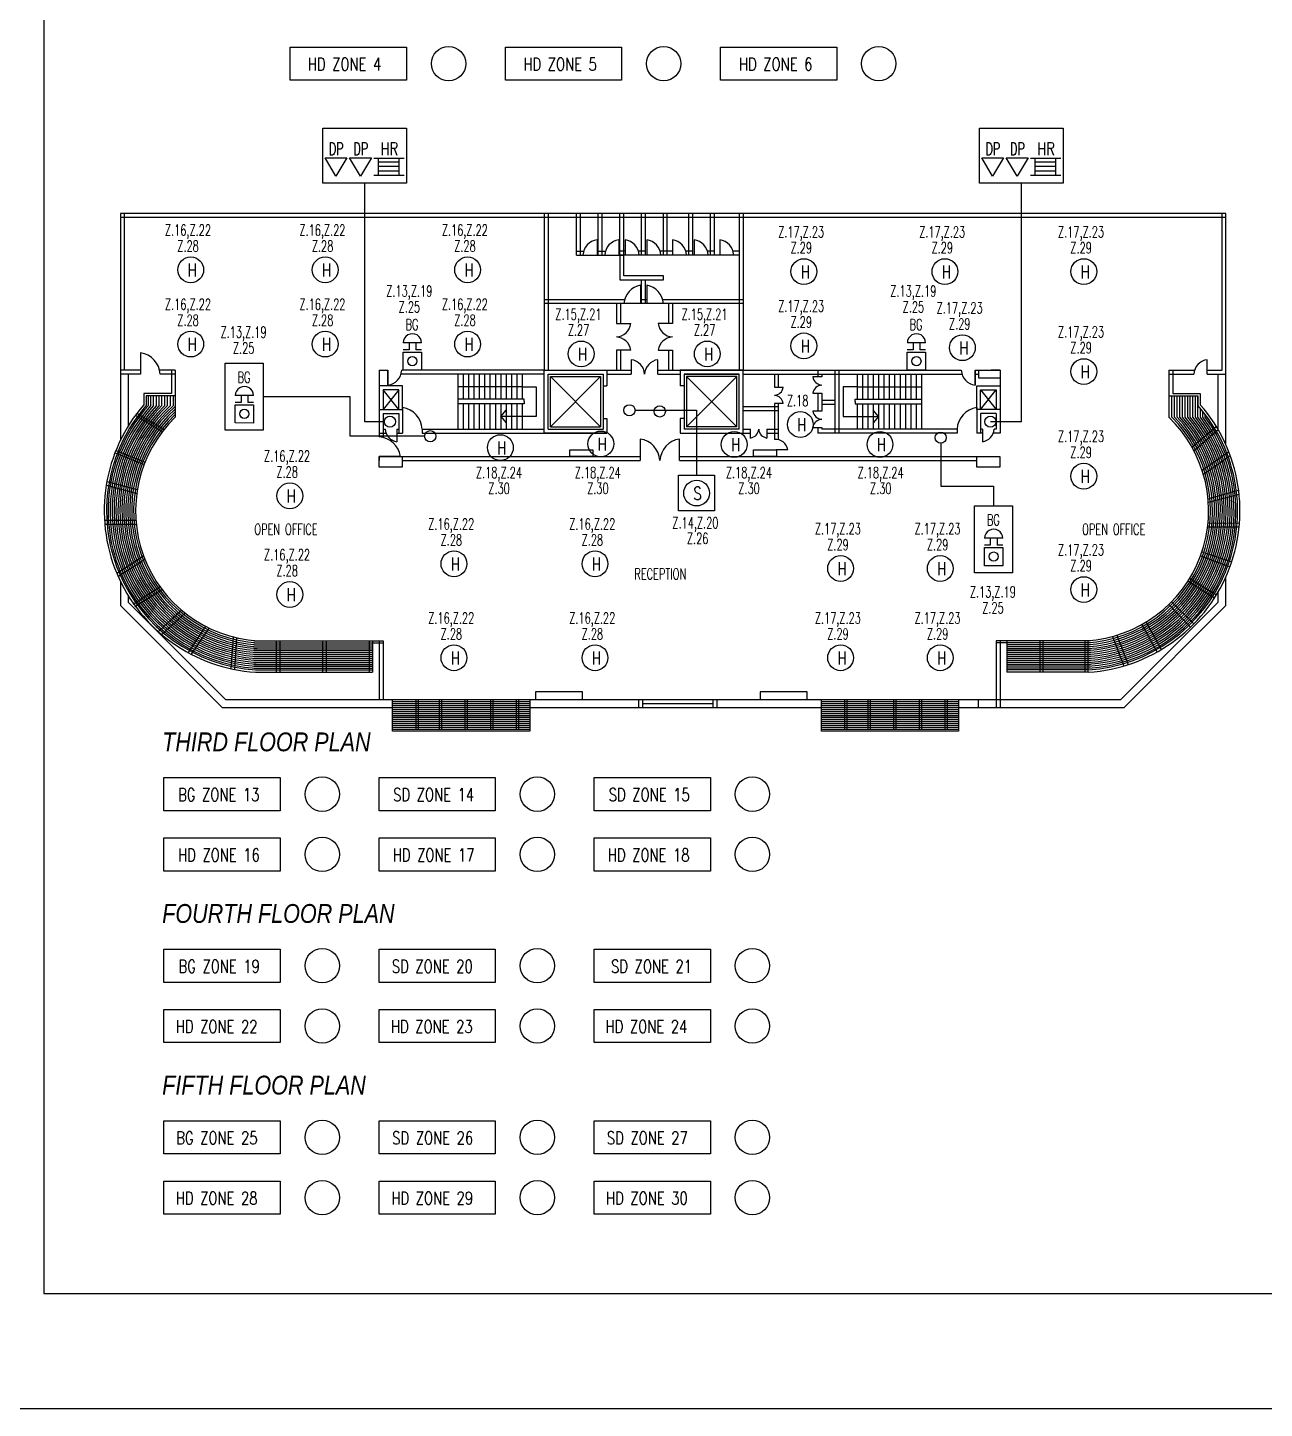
# Model space of a CAD drawing. Extents: x -212 to 1123, y -167 to 326.
# Drawn here: x 275.3 to 490.9, y -166.7 to 74 of the extents above; entities that cross this region are included whole.
import ezdxf

# ---------------------------------------------------------------- set-up
doc = ezdxf.new("R2010")
doc.units = 0
doc.layers.get('0').update_dxf_attribs({"linetype": 'CONTINUOUS'})
for name, color, linetype in [('BUILD', 8, 'CONTINUOUS'), ('FAPOINT', 1, 'CONTINUOUS'), ('FF_GRID_LINE', 8, 'CONTINUOUS'), ('MIMIC_SIZE', 7, 'CONTINUOUS'), ('TEXT', 8, 'CONTINUOUS')]:
    doc.layers.add(name, color=color, linetype=linetype)
doc.styles.add('ARIAL_NARROW_ITALIC', font='ARIALNI.TTF')
doc.styles.add('BADAI', font='romans.shx', dxfattribs={"width": 0.65})
doc.styles.add('PLOT02__REVB$0$NARROW', font='SIMPLEX', dxfattribs={"width": 0.75})

# ---------------------------------------------------------------- blocks, each defined once
blk = doc.blocks.new('D-433-1_MIMIC_SIZE_900_X_1')
at = {"layer": 'MIMIC_SIZE'}
for points in [[(3.62, 53.07), (868.62, 53.07), (868.62, 478.07), (3.62, 478.07)], [(23.62, 73.07), (848.62, 73.07), (848.62, 458.07), (23.62, 458.07)]]:
    blk.add_lwpolyline(points, close=True, dxfattribs=at)

msp = doc.modelspace()

# ---------------------------------------------------------------- linework, layer by layer
at = {"color": 1}
for p, q in [((327.168, 51.268, 16734.629), (330.986, 51.278, 16734.629)), ((329.074, 48.092, 16734.629), (327.168, 51.268, 16734.629)), ((330.986, 51.278, 16734.629), (329.074, 48.092, 16734.629)), ((331.462, 51.268, 16734.629), (335.279, 51.278, 16734.629)), ((333.367, 48.092, 16734.629), (331.462, 51.268, 16734.629)), ((335.279, 51.278, 16734.629), (333.367, 48.092, 16734.629)), ((441.635, 51.268, 16734.629), (445.453, 51.278, 16734.629)), ((443.541, 48.092, 16734.629), (441.635, 51.268, 16734.629)), ((445.453, 51.278, 16734.629), (443.541, 48.092, 16734.629)), ((445.928, 51.268, 16734.629), (449.746, 51.278, 16734.629)), ((447.834, 48.092, 16734.629), (445.928, 51.268, 16734.629)), ((449.746, 51.278, 16734.629), (447.834, 48.092, 16734.629)), ((340.811, 14.254), (340.814, 17.435)), ((341.809, 17.832), (340.814, 17.833)), ((340.814, 17.435), (343.996, 17.432)), ((343.997, 19.022), (340.816, 19.026)), ((341.81, 19.025), (341.809, 17.832)), ((343.003, 19.023), (343.002, 17.83)), ((343.996, 17.829), (343.002, 17.83)), ((343.996, 17.432), (343.992, 14.25)), ((428.668, 14.254), (428.672, 17.435)), ((429.666, 17.832), (428.672, 17.833)), ((428.672, 17.435), (431.853, 17.432)), ((431.855, 19.022), (428.673, 19.026)), ((429.667, 19.025), (429.666, 17.832)), ((430.86, 19.023), (430.859, 17.83)), ((431.853, 17.829), (430.859, 17.83)), ((431.853, 17.432), (431.85, 14.25)), ((314.713, 9.834, 16734.629), (311.531, 9.837, 16734.629)), ((312.526, 9.836, 16734.629), (312.524, 8.643, 16734.629)), ((313.719, 9.835, 16734.629), (313.717, 8.642, 16734.629)), ((311.526, 5.065, 16734.629), (311.53, 8.246, 16734.629)), ((312.524, 8.643, 16734.629), (311.53, 8.644, 16734.629)), ((311.53, 8.246, 16734.629), (314.711, 8.243, 16734.629)), ((314.712, 8.64, 16734.629), (313.717, 8.642, 16734.629)), ((314.711, 8.243, 16734.629), (314.708, 5.061, 16734.629)), ((442.139, -19.803, 16734.629), (442.143, -16.621, 16734.629)), ((443.137, -16.224, 16734.629), (442.143, -16.223, 16734.629)), ((442.143, -16.621, 16734.629), (445.324, -16.624, 16734.629)), ((445.326, -15.034, 16734.629), (442.144, -15.03, 16734.629)), ((443.138, -15.031, 16734.629), (443.137, -16.224, 16734.629)), ((444.332, -15.033, 16734.629), (444.33, -16.226, 16734.629)), ((445.324, -16.227, 16734.629), (444.33, -16.226, 16734.629)), ((445.324, -16.624, 16734.629), (445.321, -19.806, 16734.629))]:
    msp.add_line(p, q, dxfattribs=at)
at = {"color": 7, "linetype": 'BYBLOCK'}
for points in [[(321.12, 70.587), (341.37, 70.587), (341.37, 64.8), (321.12, 64.8)], [(358.614, 70.587), (378.864, 70.587), (378.864, 64.8), (358.614, 64.8)], [(396.109, 70.587), (416.358, 70.587), (416.358, 64.8), (396.109, 64.8)], [(299.099, -56.729), (319.348, -56.729), (319.348, -62.515), (299.099, -62.515)], [(336.593, -56.729), (356.842, -56.729), (356.842, -62.515), (336.593, -62.515)], [(374.087, -56.729), (394.337, -56.729), (394.337, -62.515), (374.087, -62.515)], [(299.099, -67.239), (319.348, -67.239), (319.348, -73.025), (299.099, -73.025)], [(336.593, -67.239), (356.842, -67.239), (356.842, -73.025), (336.593, -73.025)], [(374.087, -67.239), (394.337, -67.239), (394.337, -73.025), (374.087, -73.025)], [(299.099, -86.638), (319.348, -86.638), (319.348, -92.424), (299.099, -92.424)], [(336.593, -86.638), (356.842, -86.638), (356.842, -92.424), (336.593, -92.424)], [(374.087, -86.638), (394.337, -86.638), (394.337, -92.424), (374.087, -92.424)], [(299.099, -97.148), (319.348, -97.148), (319.348, -102.934), (299.099, -102.934)], [(336.593, -97.148), (356.842, -97.148), (356.842, -102.934), (336.593, -102.934)], [(374.087, -97.148), (394.337, -97.148), (394.337, -102.934), (374.087, -102.934)], [(299.099, -116.547), (319.348, -116.547), (319.348, -122.333), (299.099, -122.333)], [(336.593, -116.547), (356.842, -116.547), (356.842, -122.333), (336.593, -122.333)], [(374.087, -116.547), (394.337, -116.547), (394.337, -122.333), (374.087, -122.333)], [(299.099, -127.057), (319.348, -127.057), (319.348, -132.843), (299.099, -132.843)], [(336.593, -127.057), (356.842, -127.057), (356.842, -132.843), (336.593, -132.843)], [(374.087, -127.057), (394.337, -127.057), (394.337, -132.843), (374.087, -132.843)]]:
    msp.add_lwpolyline(points, close=True, dxfattribs=at)
at = {"color": 1}
for points in [[(326.802, 56.453), (341.363, 56.453), (341.363, 46.852), (326.802, 46.852)], [(441.269, 56.453), (455.83, 56.453), (455.83, 46.852), (441.269, 46.852)], [(309.772, 15.466), (316.363, 15.466), (316.363, 3.825), (309.772, 3.825)], [(388.796, -4.05), (395.06, -4.05), (395.06, -10.252), (388.796, -10.252)], [(440.384, -9.402), (446.975, -9.402), (446.975, -21.042), (440.384, -21.042)]]:
    msp.add_lwpolyline(points, close=True, dxfattribs=at)
at = {"color": 1, "linetype": 'BYBLOCK'}
for centre, radius in [((348.706, 67.693), 3), ((386.2, 67.693), 3), ((423.695, 67.693), 3), ((303.762, 31.751), 2.25), ((327.199, 31.751), 2.25), ((352.02, 31.751), 2.25), ((410.64, 31.443, 2486.804), 2.25), ((435.222, 31.443, 2486.804), 2.25), ((459.429, 31.443, 2486.804), 2.25), ((303.762, 18.82), 2.25), ((327.199, 18.82), 2.25), ((352.02, 18.82), 2.25), ((371.818, 17.099, 2486.804), 2.25), ((393.794, 17.099, 2486.804), 2.25), ((410.64, 18.499, 2486.804), 2.25), ((438.274, 18.188), 2.25), ((459.429, 14.023, 2486.804), 2.25), ((380.225, 7.274), 0.982), ((385.512, 7.075), 0.982), ((338.484, 5.294), 0.982), ((410.018, 4.806, 2486.804), 2.25), ((443.159, 5.294), 0.982), ((345.518, 2.749), 0.982), ((357.731, 0.769), 2.25), ((375.252, 1.414), 2.25), ((398.497, 1.338), 2.25), ((423.911, 1.338), 2.25), ((434.486, 2.508), 0.982), ((459.429, -4.212, 2486.804), 2.25), ((321.031, -7.635, -7592.521), 2.25), ((391.94, -7.15, 2486.804), 2.25), ((349.645, -19.472, 2486.804), 2.25), ((374.23, -19.472, 2486.804), 2.25), ((417.044, -20.298, 2486.804), 2.25), ((434.411, -20.298, 2486.804), 2.25), ((321.031, -24.825, -7592.521), 2.25), ((459.429, -23.978, 2486.804), 2.25), ((349.645, -35.852, 2486.804), 2.25), ((374.23, -35.852, 2486.804), 2.25), ((417.044, -35.852, 2486.804), 2.25), ((434.411, -35.852, 2486.804), 2.25), ((326.685, -59.622), 3), ((364.179, -59.622), 3), ((401.673, -59.622), 3), ((326.685, -70.132), 3), ((364.179, -70.132), 3), ((401.673, -70.132), 3), ((326.685, -89.531), 3), ((364.179, -89.531), 3), ((401.673, -89.531), 3), ((326.685, -100.041), 3), ((364.179, -100.041), 3), ((401.673, -100.041), 3), ((326.685, -119.44), 3), ((364.179, -119.44), 3), ((401.673, -119.44), 3), ((326.685, -129.95), 3), ((364.179, -129.95), 3), ((401.673, -129.95), 3)]:
    msp.add_circle(centre, radius, dxfattribs=at)
at = {"color": 1}
for centre in [(342.403, 15.843), (430.261, 15.843), (313.119, 6.654, 16734.629), (443.732, -18.214, 16734.629)]:
    msp.add_circle(centre, 0.795, dxfattribs=at)
for centre in [(342.406, 19.024), (430.264, 19.024), (313.122, 9.835, 16734.629), (443.735, -15.032, 16734.629)]:
    msp.add_arc(centre, 1.591, 359.93967, 179.93967, dxfattribs=at)
at = {"layer": 'FAPOINT', "color": 1, "linetype": 'BYBLOCK'}
for p, q in [((335.68, 51.208, 16734.629), (340.938, 51.208, 16734.629)), ((336.463, 48.238, 16734.629), (336.463, 51.208, 16734.629)), ((336.463, 50.599, 16734.629), (340.088, 50.599, 16734.629)), ((340.088, 48.238, 16734.629), (340.088, 51.208, 16734.629)), ((450.147, 51.208, 16734.629), (455.405, 51.208, 16734.629)), ((450.93, 48.238, 16734.629), (450.93, 51.208, 16734.629)), ((450.93, 50.599, 16734.629), (454.555, 50.599, 16734.629)), ((454.555, 48.238, 16734.629), (454.555, 51.208, 16734.629)), ((335.68, 48.238, 16734.629), (340.938, 48.238, 16734.629)), ((336.463, 49.832, 16734.629), (340.088, 49.832, 16734.629)), ((336.463, 49.004, 16734.629), (340.088, 49.004, 16734.629)), ((450.147, 48.238, 16734.629), (455.405, 48.238, 16734.629)), ((450.93, 49.832, 16734.629), (454.555, 49.832, 16734.629)), ((450.93, 49.004, 16734.629), (454.555, 49.004, 16734.629))]:
    msp.add_line(p, q, dxfattribs=at)
at = {"layer": 'FF_GRID_LINE', "color": 1}
for p, q in [((343.992, 14.25), (340.811, 14.254)), ((431.85, 14.25), (428.668, 14.254)), ((314.708, 5.061, 16734.629), (311.526, 5.065, 16734.629)), ((445.321, -19.806, 16734.629), (442.139, -19.803, 16734.629))]:
    msp.add_line(p, q, dxfattribs=at)
at = {"layer": 'MIMIC_SIZE', "color": 1}
for p, q in [((334.082, 5.294), (334.082, 46.852)), ((448.549, 5.294), (448.549, 46.852)), ((331.525, 9.645), (316.363, 9.645)), ((331.525, 2.749), (331.525, 9.645)), ((381.207, 7.274), (391.928, 7.274)), ((391.928, 7.274), (391.928, -4.05)), ((337.502, 5.294), (334.082, 5.294)), ((448.549, 5.294), (443.159, 5.294)), ((344.536, 2.749), (331.525, 2.749)), ((434.486, 1.526), (434.486, -5.959)), ((434.486, -5.959), (443.68, -5.959)), ((443.68, -5.959), (443.68, -9.402))]:
    msp.add_line(p, q, dxfattribs=at)
at = {"layer": 'MIMIC_SIZE'}
for p, q in [((484.212, 41.588), (291.494, 41.588)), ((291.494, 41.588), (291.494, 2.038)), ((292.178, 41.588), (292.178, 14.252)), ((365.374, 41.588), (365.374, 14.252)), ((366.057, 41.588), (366.057, 14.252)), ((371.017, 34.321), (371.017, 41.588)), ((371.701, 34.321), (371.701, 41.588)), ((374.798, 34.321), (374.798, 41.588)), ((374.798, 34.321), (374.798, 41.588)), ((375.481, 34.321), (375.481, 41.588)), ((378.579, 34.321), (378.579, 41.588)), ((379.262, 34.321), (379.262, 41.588)), ((382.36, 34.321), (382.36, 41.588)), ((382.36, 34.321), (382.36, 41.588)), ((383.043, 34.321), (383.043, 41.588)), ((383.043, 34.321), (383.043, 41.588)), ((386.14, 34.321), (386.14, 41.588)), ((386.824, 34.321), (386.824, 41.588)), ((390.604, 34.321), (390.604, 41.588)), ((391.288, 34.321), (391.288, 41.588)), ((394.385, 34.321), (394.385, 41.588)), ((395.069, 34.321), (395.069, 41.588)), ((399.346, 41.588), (399.346, 14.252)), ((400.029, 41.588), (400.029, 14.252)), ((483.529, 14.252), (483.529, 41.588)), ((484.212, 13.569), (484.212, 41.588)), ((484.212, 40.904), (291.494, 40.904)), ((365.374, 40.904), (365.374, 14.252)), ((378.579, 34.321), (378.579, 40.904)), ((399.346, 40.904), (399.346, 14.252)), ((374.579, 36.99), (374.579, 34.321)), ((378.36, 36.99), (378.36, 34.321)), ((379.481, 36.99), (379.481, 34.321)), ((383.262, 36.99), (383.262, 34.321)), ((387.726, 36.99), (387.726, 34.321)), ((391.507, 36.99), (391.507, 34.321)), ((395.971, 36.99), (395.971, 34.321)), ((371.017, 35.005), (372.263, 35.005)), ((371.017, 34.321), (375.481, 34.321)), ((374.798, 35.005), (376.044, 35.005)), ((374.798, 34.321), (379.262, 34.321)), ((379.481, 35.005), (378.579, 35.005)), ((383.043, 34.321), (378.579, 34.321)), ((378.579, 34.321), (378.579, 30.02)), ((379.262, 30.704), (379.262, 34.321)), ((383.043, 35.005), (381.797, 35.005)), ((386.824, 34.321), (382.36, 34.321)), ((387.726, 35.005), (385.578, 35.005)), ((391.288, 34.321), (386.824, 34.321)), ((391.288, 35.005), (390.042, 35.005)), ((395.069, 34.321), (390.604, 34.321)), ((395.069, 35.005), (393.823, 35.005)), ((399.346, 34.321), (395.069, 34.321)), ((399.346, 35.005), (398.287, 35.005)), ((378.579, 30.02), (386.179, 30.02)), ((386.179, 30.704), (379.262, 30.704)), ((382.187, 29.057), (382.187, 25.87)), ((382.36, 25.87), (382.36, 30.02)), ((383.043, 25.87), (383.043, 30.02)), ((383.24, 29.057), (383.24, 25.87)), ((386.179, 30.02), (386.179, 30.704)), ((379.382, 26.553), (365.374, 26.553)), ((383.24, 26.553), (382.187, 26.553)), ((400.029, 26.553), (386.044, 26.553)), ((400.029, 25.87), (365.374, 25.87)), ((377.961, 25.87), (377.961, 22.377)), ((378.645, 25.87), (378.645, 22.377)), ((387.062, 25.87), (387.062, 22.377)), ((387.746, 25.87), (387.746, 22.377)), ((377.961, 22.377), (380.492, 22.377)), ((387.746, 22.377), (385.215, 22.377)), ((295.023, 17.302), (295.023, 13.569)), ((377.961, 17.745), (377.961, 14.252)), ((380.492, 17.745), (377.961, 17.745)), ((378.645, 17.745), (378.645, 14.252)), ((385.215, 17.745), (387.746, 17.745)), ((387.062, 17.745), (387.062, 14.252)), ((387.746, 17.745), (387.746, 14.252)), ((380.557, 16.099), (380.557, 13.569)), ((385.189, 13.569), (385.189, 16.099)), ((480.921, 13.569), (480.921, 16.099)), ((295.023, 14.252), (291.494, 14.252)), ((295.023, 13.569), (291.494, 13.569)), ((292.861, 13.569), (292.861, 4.53)), ((301.062, 14.252), (298.338, 14.252)), ((301.062, 13.569), (298.44, 13.569)), ((300.379, 14.252), (300.379, 10.217)), ((301.062, 14.252), (301.062, 6.074)), ((336.599, 14.252), (336.599, 2.634)), ((336.599, 14.252), (338.143, 14.252)), ((338.143, 14.252), (338.143, 11.533)), ((338.143, 11.633), (338.143, 14.252)), ((365.374, 13.569), (340.412, 13.569)), ((365.374, 14.252), (340.54, 14.252)), ((350.339, 13.569), (350.339, 4.001)), ((351.27, 13.569), (351.27, 9.195)), ((352.201, 13.569), (352.201, 9.195)), ((353.132, 13.569), (353.132, 9.195)), ((354.063, 13.569), (354.063, 9.195)), ((354.994, 13.569), (354.994, 9.195)), ((355.925, 13.569), (355.925, 9.195)), ((356.856, 13.569), (356.856, 9.195)), ((357.787, 13.569), (357.787, 9.195)), ((358.718, 13.569), (358.718, 9.195)), ((359.649, 13.569), (359.649, 9.195)), ((360.58, 13.569), (360.58, 9.195)), ((361.511, 13.569), (361.511, 9.195)), ((365.374, 3.318), (365.374, 14.252)), ((365.374, 14.252), (376.308, 14.252)), ((366.057, 4.001), (366.057, 13.569)), ((366.057, 13.569), (375.625, 13.569)), ((366.467, 4.411), (366.467, 13.158)), ((366.467, 13.158), (375.214, 13.158)), ((375.214, 13.158), (366.467, 4.411)), ((375.214, 4.411), (366.467, 13.158)), ((375.214, 13.158), (375.214, 4.411)), ((375.625, 14.252), (380.557, 14.252)), ((375.625, 13.569), (375.625, 4.001)), ((376.308, 14.252), (376.308, 11.557)), ((376.308, 13.569), (380.557, 13.569)), ((385.189, 14.252), (402.888, 14.252)), ((385.189, 13.569), (389.095, 13.569)), ((400.029, 14.252), (389.095, 14.252)), ((389.095, 14.252), (389.095, 11.557)), ((389.778, 13.569), (399.346, 13.569)), ((399.346, 13.569), (389.778, 13.569)), ((389.778, 13.569), (389.778, 4.001)), ((398.935, 13.158), (390.188, 13.158)), ((390.188, 13.158), (390.188, 4.411)), ((390.188, 13.158), (398.935, 4.411)), ((390.188, 4.411), (398.935, 13.158)), ((398.935, 4.411), (398.935, 13.158)), ((399.346, 4.001), (399.346, 13.569)), ((400.029, 3.318), (400.029, 14.252)), ((400.029, 13.569), (405.053, 13.569)), ((400.029, 13.569), (403.572, 13.569)), ((400.029, 3.318), (400.029, 13.569)), ((401.521, 13.569), (408.355, 13.569)), ((402.888, 14.252), (438.072, 14.252)), ((403.572, 13.569), (438.2, 13.569)), ((405.496, 13.569), (405.496, 11.297)), ((406.18, 13.569), (406.18, 11.297)), ((413.768, 13.095), (412.209, 13.095)), ((413.085, 14.252), (438.025, 14.252)), ((413.085, 14.252), (413.085, 13.095)), ((413.768, 13.569), (438.025, 13.569)), ((413.768, 13.569), (413.768, 13.095)), ((416.084, 3.318), (416.084, 14.252)), ((416.767, 3.318), (416.767, 14.252)), ((419.947, 13.569), (419.947, 9.195)), ((420.878, 13.569), (420.878, 9.195)), ((421.809, 13.569), (421.809, 9.195)), ((422.74, 13.569), (422.74, 9.195)), ((423.671, 13.569), (423.671, 9.195)), ((424.602, 13.569), (424.602, 9.195)), ((425.533, 13.569), (425.533, 9.195)), ((426.464, 13.569), (426.464, 9.195)), ((427.395, 13.569), (427.395, 9.195)), ((428.326, 13.569), (428.326, 9.195)), ((429.257, 13.569), (429.257, 9.195)), ((430.188, 13.569), (430.188, 9.195)), ((431.119, 13.569), (431.119, 4.001)), ((440.469, 14.252), (444.859, 14.252)), ((440.469, 14.252), (440.469, 11.633)), ((440.469, 11.633), (440.469, 14.252)), ((440.469, 13.569), (441.098, 13.569)), ((441.098, 14.252), (441.098, 12.955)), ((441.098, 12.955), (444.859, 12.955)), ((444.859, 14.252), (443.314, 14.252)), ((444.859, 14.252), (444.859, 3.318)), ((474.274, 14.252), (478.736, 14.252)), ((474.274, 14.252), (474.274, 6.074)), ((474.274, 13.569), (478.604, 13.569)), ((474.957, 14.252), (474.957, 10.217)), ((480.921, 14.252), (483.529, 14.252)), ((480.921, 13.569), (484.212, 13.569)), ((482.846, 3.909), (482.846, 13.569)), ((484.212, 1.239), (484.212, 13.569)), ((300.379, 10.217), (295.595, 10.217)), ((295.595, 10.217), (295.595, 8.247)), ((301.062, 9.807), (296.005, 9.807)), ((296.005, 9.807), (296.005, 8.093)), ((296.37, 8.093), (296.37, 9.807)), ((296.831, 8.093), (296.831, 9.807)), ((297.297, 8.093), (297.297, 9.807)), ((297.769, 8.093), (297.769, 9.807)), ((298.245, 8.093), (298.245, 9.807)), ((298.728, 8.093), (298.728, 9.807)), ((299.218, 8.093), (299.218, 9.807)), ((299.715, 8.093), (299.715, 9.807)), ((300.219, 8.093), (300.219, 9.807)), ((300.732, 8.093), (300.732, 9.807)), ((340.699, 11.533), (336.599, 11.533)), ((337.282, 10.85), (337.282, 7.418)), ((340.016, 10.85), (337.282, 10.85)), ((340.016, 10.85), (337.282, 7.418)), ((340.016, 7.418), (337.282, 10.85)), ((340.016, 7.418), (340.016, 10.85)), ((340.699, 7.418), (340.699, 11.533)), ((361.511, 11.382), (350.339, 11.382)), ((361.511, 11.382), (363.99, 11.382)), ((363.99, 11.382), (363.99, 6.188)), ((375.625, 11.557), (376.308, 11.557)), ((389.778, 11.557), (389.095, 11.557)), ((405.496, 11.297), (407.055, 11.297)), ((412.209, 10.241), (413.768, 10.241)), ((413.085, 10.241), (413.085, 7.142)), ((413.768, 10.241), (413.768, 7.142)), ((419.947, 11.382), (417.468, 11.382)), ((417.468, 11.382), (417.468, 6.188)), ((419.947, 11.382), (431.119, 11.382)), ((440.759, 7.418), (440.759, 11.533)), ((440.759, 11.533), (444.859, 11.533)), ((441.442, 7.418), (441.442, 10.85)), ((441.442, 10.85), (444.176, 10.85)), ((441.442, 10.85), (444.176, 7.418)), ((441.442, 7.418), (444.176, 10.85)), ((444.176, 10.85), (444.176, 7.418)), ((474.274, 9.807), (479.331, 9.807)), ((474.761, 6.074), (474.761, 9.807)), ((474.957, 10.217), (479.741, 10.217)), ((475.242, 6.074), (475.242, 9.807)), ((475.715, 6.074), (475.715, 9.807)), ((476.183, 6.074), (476.183, 9.807)), ((476.645, 6.074), (476.645, 9.807)), ((477.102, 6.074), (477.102, 9.807)), ((477.554, 6.074), (477.554, 9.807)), ((478.002, 6.074), (478.002, 9.807)), ((478.445, 6.074), (478.445, 9.807)), ((478.885, 6.074), (478.885, 9.807)), ((479.32, 6.074), (479.32, 9.807)), ((479.331, 9.807), (479.331, 8.093)), ((479.741, 10.217), (479.741, 8.247)), ((336.599, 7.418), (340.699, 7.418)), ((340.699, 7.735), (340.699, 4.001)), ((340.699, 7.418), (340.699, 3.318)), ((361.879, 9.195), (350.339, 9.195)), ((361.879, 8.375), (350.339, 8.375)), ((351.27, 8.375), (351.27, 4.001)), ((352.201, 8.375), (352.201, 4.001)), ((353.132, 8.375), (353.132, 4.001)), ((354.063, 8.375), (354.063, 4.001)), ((354.994, 8.375), (354.994, 4.001)), ((355.925, 8.375), (355.925, 4.001)), ((356.856, 8.375), (356.856, 4.001)), ((357.787, 8.375), (357.787, 4.001)), ((357.787, 6.188), (358.718, 7.307)), ((358.718, 8.375), (358.718, 4.001)), ((359.649, 8.375), (359.649, 4.001)), ((360.58, 8.375), (360.58, 4.001)), ((361.511, 8.375), (361.511, 4.001)), ((361.879, 8.785), (361.879, 9.195)), ((361.879, 8.785), (361.879, 8.375)), ((406.18, 7.862), (400.029, 7.862)), ((405.496, 8.443), (405.496, 2.205)), ((407.055, 8.443), (405.496, 8.443)), ((406.18, 8.443), (406.18, 2.159)), ((413.768, 9.033), (416.084, 9.033)), ((413.768, 8.35), (416.084, 8.35)), ((419.579, 8.785), (419.579, 9.195)), ((419.579, 9.195), (431.119, 9.195)), ((419.579, 8.785), (419.579, 8.375)), ((419.579, 8.375), (431.119, 8.375)), ((419.947, 8.375), (419.947, 4.001)), ((420.878, 8.375), (420.878, 4.001)), ((421.809, 8.375), (421.809, 4.001)), ((422.74, 8.375), (422.74, 4.001)), ((423.671, 6.188), (422.74, 7.307)), ((423.671, 8.375), (423.671, 4.001)), ((424.602, 8.375), (424.602, 4.001)), ((425.533, 8.375), (425.533, 4.001)), ((426.464, 8.375), (426.464, 4.001)), ((427.395, 8.375), (427.395, 4.001)), ((428.326, 8.375), (428.326, 4.001)), ((429.257, 8.375), (429.257, 4.001)), ((430.188, 8.375), (430.188, 4.001)), ((440.759, 7.735), (440.759, 4.001)), ((440.759, 7.735), (440.759, 4.001)), ((440.759, 7.418), (440.759, 3.318)), ((440.759, 7.418), (440.759, 3.318)), ((444.859, 7.418), (440.759, 7.418)), ((444.859, 7.418), (440.759, 7.418)), ((479.753, 6.074), (479.753, 7.602)), ((294.141, 6.446), (298.857, 3.605)), ((294.392, 6.766), (299.108, 3.925)), ((337.282, 6.735), (337.282, 2.532)), ((337.282, 6.735), (340.016, 6.735)), ((340.016, 6.735), (340.016, 3.318)), ((363.99, 6.188), (357.787, 6.188)), ((357.787, 6.188), (358.718, 5.069)), ((375.625, 5.87), (376.308, 5.87)), ((376.308, 5.87), (376.308, 3.318)), ((389.095, 5.87), (389.095, 3.318)), ((389.778, 5.87), (389.095, 5.87)), ((406.18, 7.179), (400.029, 7.179)), ((413.768, 7.142), (412.209, 7.142)), ((417.468, 6.188), (423.671, 6.188)), ((423.671, 6.188), (422.74, 5.069)), ((441.442, 6.735), (441.442, 3.318)), ((444.176, 6.735), (441.442, 6.735)), ((444.176, 6.735), (441.442, 6.735)), ((444.176, 6.735), (444.176, 4.001)), ((480.182, 6.074), (480.182, 7.077)), ((480.608, 6.074), (480.608, 6.53)), ((336.599, 3.318), (337.805, 3.318)), ((337.282, 4.001), (337.66, 4.001)), ((339.684, 4.001), (340.016, 4.001)), ((339.684, 4.001), (339.684, 1.79)), ((339.684, 3.318), (340.699, 3.318)), ((344.116, 4.001), (365.374, 4.001)), ((344.116, 4.001), (344.116, 3.318)), ((344.116, 3.318), (376.308, 3.318)), ((376.308, 3.318), (365.374, 3.318)), ((366.057, 4.001), (375.625, 4.001)), ((366.467, 4.411), (375.214, 4.411)), ((389.095, 3.318), (400.029, 3.318)), ((399.346, 4.001), (389.778, 4.001)), ((398.935, 4.411), (390.188, 4.411)), ((400.029, 4.001), (401.336, 4.001)), ((400.029, 3.318), (401.336, 3.318)), ((401.336, 2.442), (401.336, 4.001)), ((404.189, 4.001), (406.18, 4.001)), ((404.189, 4.001), (404.189, 2.442)), ((404.189, 3.318), (406.18, 3.318)), ((412.209, 4.288), (413.768, 4.288)), ((413.085, 4.288), (413.085, 3.318)), ((437.342, 3.318), (413.085, 3.318)), ((413.768, 4.288), (413.768, 4.001)), ((437.342, 4.001), (413.768, 4.001)), ((437.342, 4.001), (437.342, 3.318)), ((441.774, 3.318), (440.759, 3.318)), ((441.774, 4.001), (441.442, 4.001)), ((441.774, 4.001), (441.774, 1.79)), ((444.859, 3.318), (443.652, 3.318)), ((444.176, 4.001), (443.797, 4.001)), ((478.282, 0.877), (482.53, 4.439)), ((478.632, 0.228), (482.846, 3.909)), ((290.717, 0.282), (295.788, -1.761)), ((369.835, -0.783), (369.835, 0.386)), ((369.835, 0.386), (373.853, 0.386)), ((373.853, 0.386), (373.853, -0.783)), ((382.123, 2.268), (382.123, -1.466)), ((388.957, -1.466), (388.957, 2.268)), ((401.846, -0.783), (401.846, 0.386)), ((401.846, 0.386), (405.864, 0.386)), ((407.823, 0.386), (405.83, 0.386)), ((405.864, 0.386), (405.864, -0.783)), ((480.051, -3.136), (484.695, 0.091)), ((290.562, -0.131), (295.633, -2.175)), ((336.599, -0.783), (336.599, -1.466)), ((336.599, -0.783), (382.123, -0.783)), ((336.599, -2.66), (336.599, -0.783)), ((336.599, -0.783), (340.616, -0.783)), ((340.333, -0.783), (336.599, -0.783)), ((340.616, -0.783), (340.616, -2.66)), ((340.616, -1.466), (373.853, -1.466)), ((373.853, -0.783), (369.835, -0.783)), ((373.853, -1.466), (382.123, -1.466)), ((388.957, -0.783), (444.776, -0.783)), ((388.957, -1.466), (405.864, -1.466)), ((405.864, -0.783), (401.846, -0.783)), ((405.864, -1.466), (440.759, -1.466)), ((440.759, -2.66), (440.759, -0.783)), ((440.759, -0.783), (444.776, -0.783)), ((444.776, -0.783), (444.776, -2.66)), ((480.278, -3.867), (484.956, -0.598)), ((340.616, -2.66), (336.599, -2.66)), ((444.776, -2.66), (440.759, -2.66)), ((289.043, -5.801), (294.348, -7.202)), ((289.142, -5.143), (294.447, -6.544)), ((481.098, -8.178), (486.427, -6.628)), ((481.141, -8.715), (486.509, -7.336)), ((288.722, -11.863), (294.201, -11.87)), ((288.782, -12.544), (294.26, -12.551)), ((481.019, -13.044), (486.52, -13.043)), ((481.091, -12.387), (486.583, -12.321)), ((290.854, -21.105), (295.541, -18.089)), ((291.079, -21.693), (295.767, -18.677)), ((479.794, -18.089), (484.925, -19.978)), ((480.032, -17.411), (485.219, -19.137)), ((291.494, -22.527), (291.494, -26.752)), ((293.705, -26.486), (298.393, -23.47)), ((294.044, -26.947), (298.732, -23.931)), ((477.609, -22.487), (482.213, -25.435)), ((477.89, -22.037), (482.562, -24.877)), ((484.212, -26.752), (484.212, -21.729)), ((292.861, -25.019), (292.861, -26.186)), ((292.861, -26.186), (309.829, -43.153)), ((482.846, -26.186), (465.878, -43.153)), ((474.708, -26.131), (478.614, -29.957)), ((482.846, -26.186), (482.846, -24.399)), ((291.494, -26.752), (309.263, -44.52)), ((298.121, -31.291), (302.167, -27.564)), ((298.741, -31.798), (302.786, -28.07)), ((484.212, -26.752), (466.444, -44.52)), ((474.262, -26.574), (478.06, -30.507)), ((306.322, -30.361), (303.322, -34.957)), ((306.929, -30.667), (303.824, -35.225)), ((469.536, -30.079), (472.197, -34.855)), ((470.28, -29.646), (472.94, -34.422)), ((311.155, -32.327), (310.75, -37.768)), ((311.766, -32.372), (311.36, -37.813)), ((314.73, -32.902), (337.282, -32.902)), ((314.73, -33.244), (337.282, -33.244)), ((314.73, -33.586), (335.46, -33.586)), ((318.663, -32.902), (318.663, -38.359)), ((319.276, -32.902), (319.276, -38.359)), ((326.755, -32.902), (326.755, -38.359)), ((327.368, -32.902), (327.368, -38.359)), ((334.847, -32.902), (334.847, -38.359)), ((335.46, -32.902), (335.46, -38.359)), ((336.599, -32.902), (336.599, -43.153)), ((337.282, -32.902), (337.282, -43.153)), ((444.176, -32.902), (444.176, -44.52)), ((460.606, -32.902), (444.176, -32.902)), ((460.606, -33.244), (444.176, -33.244)), ((444.859, -32.902), (444.859, -44.52)), ((445.998, -32.902), (445.998, -38.359)), ((460.606, -33.586), (445.998, -33.586)), ((451.78, -32.902), (451.78, -38.359)), ((452.293, -32.902), (452.293, -38.359)), ((459.614, -32.902), (459.614, -38.359)), ((460.127, -32.902), (460.127, -38.359)), ((464.464, -32.147), (466.429, -37.273)), ((465.218, -31.928), (467.183, -37.053)), ((314.73, -33.928), (335.46, -33.928)), ((314.73, -34.269), (335.46, -34.269)), ((314.73, -34.611), (335.46, -34.611)), ((314.73, -34.953), (335.46, -34.953)), ((314.73, -35.294), (335.46, -35.294)), ((314.73, -35.636), (335.46, -35.636)), ((314.73, -35.978), (335.46, -35.978)), ((460.606, -33.928), (445.998, -33.928)), ((460.606, -34.269), (445.998, -34.269)), ((460.606, -34.611), (445.998, -34.611)), ((460.606, -34.953), (445.998, -34.953)), ((460.606, -35.294), (445.998, -35.294)), ((460.606, -35.636), (445.998, -35.636)), ((460.606, -35.978), (445.998, -35.978)), ((314.73, -36.319), (335.46, -36.319)), ((314.73, -36.661), (335.46, -36.661)), ((314.73, -37.003), (335.46, -37.003)), ((314.73, -37.345), (335.46, -37.345)), ((314.73, -37.686), (335.46, -37.686)), ((315.068, -37.949), (335.46, -37.949)), ((315.068, -38.359), (335.46, -38.359)), ((460.606, -36.319), (445.998, -36.319)), ((460.606, -36.661), (445.998, -36.661)), ((460.606, -37.003), (445.998, -37.003)), ((460.606, -37.345), (445.998, -37.345)), ((460.606, -37.686), (445.998, -37.686)), ((460.267, -37.949), (445.998, -37.949)), ((460.267, -38.359), (445.998, -38.359)), ((309.829, -43.153), (389.137, -43.153)), ((338.941, -43.153), (362.86, -43.153)), ((338.941, -48.621), (338.941, -43.153)), ((342.978, -43.153), (342.978, -48.36)), ((343.384, -43.153), (343.384, -48.36)), ((347.049, -43.153), (347.049, -48.36)), ((347.455, -43.153), (347.455, -48.36)), ((351.526, -43.153), (351.526, -48.36)), ((351.931, -43.153), (351.931, -48.36)), ((356.002, -43.153), (356.002, -48.36)), ((356.408, -43.153), (356.408, -48.36)), ((360.479, -43.153), (360.479, -48.36)), ((360.885, -43.153), (360.885, -48.36)), ((362.86, -43.153), (362.86, -48.621)), ((372.037, -41.787), (363.837, -41.787)), ((363.837, -41.787), (363.837, -43.153)), ((363.837, -43.153), (372.037, -43.153)), ((372.037, -43.153), (372.037, -41.787)), ((381.897, -44.52), (381.897, -43.153)), ((382.581, -44.52), (382.581, -43.153)), ((389.137, -43.153), (465.878, -43.153)), ((394.764, -43.153), (394.764, -44.52)), ((395.447, -43.153), (395.447, -44.52)), ((411.218, -41.787), (403.018, -41.787)), ((403.018, -41.787), (403.018, -43.153)), ((403.018, -43.153), (411.218, -43.153)), ((411.218, -43.153), (411.218, -41.787)), ((413.683, -43.153), (437.602, -43.153)), ((413.683, -48.621), (413.683, -43.153)), ((417.72, -43.153), (417.72, -48.36)), ((418.126, -43.153), (418.126, -48.36)), ((421.791, -43.153), (421.791, -48.36)), ((422.196, -43.153), (422.196, -48.36)), ((426.267, -43.153), (426.267, -48.36)), ((426.673, -43.153), (426.673, -48.36)), ((430.744, -43.153), (430.744, -48.36)), ((431.15, -43.153), (431.15, -48.36)), ((435.221, -43.153), (435.221, -48.36)), ((435.627, -43.153), (435.627, -48.36)), ((437.602, -43.153), (437.602, -48.621)), ((441.011, -43.153), (441.011, -44.52)), ((309.263, -44.52), (338.941, -44.52)), ((338.941, -43.495), (362.86, -43.495)), ((338.941, -43.837), (362.86, -43.837)), ((338.941, -44.179), (362.86, -44.179)), ((338.941, -44.52), (362.86, -44.52)), ((338.941, -44.862), (362.86, -44.862)), ((338.941, -45.204), (362.86, -45.204)), ((338.941, -45.545), (362.86, -45.545)), ((362.86, -44.52), (437.602, -44.52)), ((382.581, -43.837), (394.764, -43.837)), ((413.683, -43.495), (437.602, -43.495)), ((413.683, -43.837), (437.602, -43.837)), ((413.683, -44.179), (437.602, -44.179)), ((413.683, -44.862), (437.602, -44.862)), ((413.683, -45.204), (437.602, -45.204)), ((413.683, -45.545), (437.602, -45.545)), ((437.602, -44.52), (466.444, -44.52)), ((338.941, -45.887), (362.86, -45.887)), ((338.941, -46.229), (362.86, -46.229)), ((338.941, -46.57), (362.86, -46.57)), ((338.941, -46.912), (362.86, -46.912)), ((338.941, -47.254), (362.86, -47.254)), ((338.941, -47.596), (362.86, -47.596)), ((338.941, -47.937), (362.86, -47.937)), ((413.683, -45.887), (437.602, -45.887)), ((413.683, -46.229), (437.602, -46.229)), ((413.683, -46.57), (437.602, -46.57)), ((413.683, -46.912), (437.602, -46.912)), ((413.683, -47.254), (437.602, -47.254)), ((413.683, -47.596), (437.602, -47.596)), ((413.683, -47.937), (437.602, -47.937)), ((338.941, -48.279), (362.86, -48.279)), ((362.86, -48.36), (338.941, -48.36)), ((362.86, -48.621), (338.941, -48.621)), ((413.683, -48.279), (437.602, -48.279)), ((437.602, -48.36), (413.683, -48.36)), ((437.602, -48.621), (413.683, -48.621))]:
    msp.add_line(p, q, dxfattribs=at)
for centre, radius, start, end in [((375.012, 34.142), 2.881, 98.64417, 176.43073), ((378.793, 34.142), 2.881, 98.64417, 176.43073), ((379.048, 34.142), 2.881, 3.56927, 81.35583), ((382.829, 34.142), 2.881, 3.56927, 81.35583), ((387.293, 34.142), 2.881, 3.56927, 81.35583), ((391.074, 34.142), 2.881, 3.56927, 81.35583), ((395.538, 34.142), 2.881, 3.56927, 81.35583), ((382.704, 25.655), 3.441, 98.64417, 176.43073), ((382.723, 25.655), 3.441, 3.56927, 81.35583), ((377.791, 22.787), 2.732, 273.56927, 351.35583), ((387.916, 22.787), 2.732, 188.64417, 266.43073), ((377.791, 17.334), 2.732, 8.64417, 86.43073), ((387.916, 17.334), 2.732, 93.56927, 171.35583), ((294.417, 13.318), 4.031, 3.56927, 81.35583), ((380.147, 13.398), 2.732, 3.56927, 81.35583), ((385.6, 13.398), 2.732, 98.64417, 176.43073), ((481.331, 13.398), 2.732, 98.64417, 176.43073), ((337.719, 14.428), 2.827, 278.64417, 356.43073), ((413.873, 13.348), 1.683, 188.64417, 266.43073), ((440.893, 14.428), 2.827, 183.56927, 261.35583), ((405.391, 11.55), 1.683, 273.56927, 351.35583), ((405.391, 8.19), 1.683, 8.64417, 86.43073), ((413.873, 9.988), 1.683, 93.56927, 171.35583), ((316.846, -10.245), 28.17, 138.97164, 266.38225), ((316.846, -10.245), 27.76, 138.65598, 266.38225), ((316.846, -10.245), 27.487, 138.15265, 266.38225), ((316.846, -10.245), 27.145, 137.50341, 266.38225), ((316.846, -10.245), 26.803, 136.83054, 266.38225), ((316.846, -10.245), 26.803, 136.83054, 266.38225), ((316.846, -10.245), 26.462, 136.1325, 266.38225), ((316.846, -10.245), 26.12, 135.4076, 266.38225), ((316.846, -10.245), 25.778, 134.65394, 266.38225), ((316.846, -10.245), 25.436, 133.86945, 266.38225), ((316.846, -10.245), 25.095, 133.05178, 266.38225), ((316.846, -10.245), 24.753, 132.19832, 266.38225), ((316.846, -10.245), 24.411, 131.30609, 266.38225), ((316.846, -10.245), 24.07, 130.97716, 266.38225), ((316.846, -10.245), 23.728, 131.69778, 266.38225), ((340.093, 3.75), 4.031, 3.56927, 81.35583), ((441.364, 3.75), 4.031, 98.64417, 176.43073), ((458.49, -10.245), 27.76, 273.61775, 41.34402), ((458.49, -10.245), 28.17, 273.61775, 41.02836), ((316.846, -10.245), 23.386, 132.448, 266.38225), ((316.846, -10.245), 23.045, 133.22997, 266.38225), ((316.846, -10.245), 22.703, 134.04611, 266.38225), ((413.873, 7.395), 1.683, 188.64417, 266.43073), ((413.873, 4.036), 1.683, 93.56927, 171.35583), ((458.49, -10.245), 22.703, 273.61775, 45.95389), ((458.49, -10.245), 23.045, 273.61775, 45.08237), ((458.49, -10.245), 23.386, 273.61775, 44.24886), ((458.49, -10.245), 23.728, 273.61775, 43.45051), ((458.49, -10.245), 23.728, 273.61775, 43.45051), ((458.49, -10.245), 24.07, 273.61775, 42.6848), ((458.49, -10.245), 24.411, 273.61775, 41.94946), ((458.49, -10.245), 24.753, 273.61775, 41.24247), ((458.49, -10.245), 25.095, 273.61775, 40.562), ((458.49, -10.245), 25.436, 273.61775, 39.90639), ((458.49, -10.245), 25.778, 273.61775, 39.27413), ((458.49, -10.245), 26.12, 273.61775, 38.66385), ((458.49, -10.245), 26.462, 273.61775, 38.07429), ((458.49, -10.245), 26.803, 273.61775, 37.5043), ((458.49, -10.245), 27.145, 273.61775, 36.95282), ((458.49, -10.245), 27.487, 273.61775, 36.41887), ((336.348, -1.389), 4.031, 8.64417, 86.43073), ((340.042, 4.15), 2.387, 183.56927, 261.35583), ((401.083, 4.106), 1.683, 278.64417, 356.43073), ((404.442, 4.106), 1.683, 183.56927, 261.35583), ((441.415, 4.15), 2.387, 278.64417, 356.43073), ((381.517, -1.717), 4.031, 3.56927, 81.35583), ((389.563, -1.717), 4.031, 98.64417, 176.43073), ((405.696, 0.063), 2.151, 8.64417, 95.33825)]:
    msp.add_arc(centre, radius, start, end, dxfattribs=at)

# ---------------------------------------------------------------- block references
msp.add_blockref('D-433-1_MIMIC_SIZE_900_X_1', (254.506, -219.745), dxfattribs=at)

# ---------------------------------------------------------------- texts
at = {"color": 7, "style": 'PLOT02__REVB$0$NARROW', "width": 0.75}
for s, p in [('HD ZONE 4', (324.169, 66.485)), ('HD ZONE 5', (361.743, 66.485)), ('HD ZONE 6', (399.317, 66.485)), ('BG ZONE 13', (301.558, -60.83)), ('SD ZONE 14', (339.052, -60.83)), ('SD ZONE 15', (376.626, -60.83)), ('HD ZONE 16', (301.558, -71.34)), ('HD ZONE 17', (338.972, -71.34)), ('HD ZONE 18', (376.466, -71.34)), ('BG ZONE 19', (301.638, -90.739)), ('SD ZONE 20', (338.812, -90.739)), ('SD ZONE 21', (377.026, -90.739)), ('HD ZONE 22', (301.158, -101.249)), ('HD ZONE 23', (338.652, -101.249)), ('HD ZONE 24', (376.066, -101.249)), ('BG ZONE 25', (301.238, -120.649)), ('SD ZONE 26', (338.892, -120.649)), ('SD ZONE 27', (376.306, -120.649)), ('HD ZONE 28', (301.158, -131.158)), ('HD ZONE 29', (338.732, -131.158)), ('HD ZONE 30', (376.146, -131.158))]:
    msp.add_text(s, height=2.2387, dxfattribs=at).set_placement(p)
at = {"color": 1, "linetype": 'BYBLOCK', "style": 'PLOT02__REVB$0$NARROW', "width": 0.75}
for s, height, p in [('HR', 2.2387, (336.829, 51.734, 16734.706)), ('HR', 2.2387, (451.296, 51.734, 16734.706)), ('H', 2.255, (303.204, 30.582, 7592.521)), ('H', 2.255, (326.64, 30.582, 7592.521)), ('H', 2.255, (351.461, 30.582, 7592.521)), ('H', 2.255, (410.081, 30.273, 10079.325)), ('H', 2.255, (434.664, 30.273, 10079.325)), ('H', 2.255, (458.87, 30.273, 10079.325)), ('H', 2.255, (303.204, 17.651, 7592.521)), ('H', 2.255, (326.64, 17.651, 7592.521)), ('H', 2.255, (351.461, 17.651, 7592.521)), ('H', 2.255, (410.081, 17.329, 10079.325)), ('H', 2.255, (437.715, 17.018, 7592.521)), ('H', 2.255, (371.26, 15.929, 10079.325)), ('H', 2.255, (393.235, 15.929, 10079.325)), ('H', 2.255, (458.87, 12.853, 10079.325)), ('H', 2.255, (409.459, 3.636, 10079.325)), ('H', 2.255, (374.693, 0.244, 7592.521)), ('H', 2.255, (397.938, 0.168, 7592.521)), ('H', 2.255, (423.352, 0.168, 7592.521)), ('H', 2.255, (357.173, -0.401, 7592.521)), ('H', 2.255, (458.87, -5.381, 10079.325)), ('H', 2.255, (320.472, -8.804)), ('S', 2.255, (391.381, -8.32, 10079.325)), ('H', 2.255, (349.086, -20.641, 10079.325)), ('H', 2.255, (373.671, -20.641, 10079.325)), ('H', 2.255, (416.485, -21.468, 10079.325)), ('H', 2.255, (433.853, -21.468, 10079.325)), ('H', 2.255, (320.472, -25.995)), ('H', 2.255, (458.87, -25.148, 10079.325)), ('H', 2.255, (349.086, -37.021, 10079.325)), ('H', 2.255, (373.671, -37.021, 10079.325)), ('H', 2.255, (416.485, -37.021, 10079.325)), ('H', 2.255, (433.853, -37.021, 10079.325))]:
    msp.add_text(s, height=height, dxfattribs=at).set_placement(p)
at = {"layer": 'BUILD', "color": 0, "linetype": 'BYBLOCK', "style": 'ARIAL_NARROW_ITALIC'}
for s, p in [('THIRD FLOOR PLAN ', (298.781, -52.153)), ('FOURTH FLOOR PLAN ', (298.781, -82.062)), ('FIFTH FLOOR PLAN ', (298.781, -111.972))]:
    msp.add_text(s, height=3.28125, dxfattribs=at).set_placement(p)
at = {"layer": 'TEXT', "color": 1, "style": 'BADAI', "width": 0.65}
for s, height, p in [('DP', 2.2157, (327.801, 51.736, 16734.629)), ('DP', 2.2157, (332.094, 51.736, 16734.629)), ('DP', 2.2157, (442.268, 51.736, 16734.629)), ('DP', 2.2157, (446.561, 51.736, 16734.629)), ('Z.16,Z.22', 1.9203, (299.271, 37.717, -2486.804)), ('Z.16,Z.22', 1.9203, (322.708, 37.717, -2486.804)), ('Z.16,Z.22', 1.9203, (347.528, 37.717, -2486.804)), ('Z.17,Z.23', 1.9203, (406.148, 37.409)), ('Z.17,Z.23', 1.9203, (430.731, 37.409)), ('Z.17,Z.23', 1.9203, (454.937, 37.409)), ('Z.28', 1.9203, (301.431, 34.941, -2486.804)), ('Z.28', 1.9203, (324.868, 34.941, -2486.804)), ('Z.28', 1.9203, (349.688, 34.941, -2486.804)), ('Z.29', 1.9203, (408.308, 34.633)), ('Z.29', 1.9203, (432.891, 34.633)), ('Z.29', 1.9203, (457.097, 34.633)), ('Z.13,Z.19', 1.9203, (337.847, 27.097)), ('Z.13,Z.19', 1.9203, (425.705, 27.097)), ('Z.16,Z.22', 1.9203, (299.271, 24.786, -2486.804)), ('Z.16,Z.22', 1.9203, (322.708, 24.786, -2486.804)), ('Z.16,Z.22', 1.9203, (347.528, 24.786, -2486.804)), ('Z.25', 1.9203, (340.007, 24.321)), ('Z.15,Z.21', 1.9203, (367.327, 23.065)), ('Z.15,Z.21', 1.9203, (389.302, 23.065)), ('Z.17,Z.23', 1.9203, (406.148, 24.465)), ('Z.25', 1.9203, (427.865, 24.321)), ('Z.17,Z.23', 1.9203, (433.782, 24.153, -2486.804)), ('Z.28', 1.9203, (301.431, 22.01, -2486.804)), ('Z.13,Z.19', 1.9203, (308.954, 19.934)), ('Z.28', 1.9203, (324.868, 22.01, -2486.804)), ('BG', 1.9203, (341.219, 21.266)), ('Z.28', 1.9203, (349.688, 22.01, -2486.804)), ('Z.27', 1.9203, (369.487, 20.289)), ('Z.27', 1.9203, (391.463, 20.289)), ('Z.29', 1.9203, (408.308, 21.689)), ('BG', 1.9203, (429.076, 21.266)), ('Z.29', 1.9203, (435.943, 21.378, -2486.804)), ('Z.17,Z.23', 1.9203, (454.937, 19.989)), ('Z.25', 1.9203, (311.114, 17.159)), ('Z.29', 1.9203, (457.097, 17.213)), ('BG', 1.9203, (311.935, 12.077, 16734.629)), ('Z.18', 1.9203, (407.686, 7.996)), ('Z.17,Z.23', 1.9203, (454.937, 1.754)), ('Z.16,Z.22', 1.9203, (316.539, -1.669, -10079.325)), ('Z.29', 1.9203, (457.097, -1.021)), ('Z.28', 1.9203, (318.699, -4.445, -10079.325)), ('Z.18,Z.24', 1.9203, (353.481, -4.534)), ('Z.18,Z.24', 1.9203, (370.699, -4.534)), ('Z.18,Z.24', 1.9203, (397.052, -4.534)), ('Z.18,Z.24', 1.9203, (420.009, -4.534)), ('Z.30', 1.9203, (355.641, -7.31)), ('Z.30', 1.9203, (372.859, -7.31)), ('Z.30', 1.9203, (399.212, -7.31)), ('Z.30', 1.9203, (422.169, -7.31)), ('Z.16,Z.22', 1.9203, (345.153, -13.506)), ('Z.16,Z.22', 1.9203, (369.738, -13.506)), ('Z.14,Z.20', 1.9203, (387.722, -13.298)), ('BG', 1.9203, (442.547, -12.79, 16734.629)), ('Z.28', 1.9203, (347.314, -16.282)), ('Z.28', 1.9203, (371.899, -16.282)), ('Z.26', 1.9203, (390.249, -16.011)), ('Z.17,Z.23', 1.9203, (412.552, -14.332)), ('Z.17,Z.23', 1.9203, (429.92, -14.332)), ('Z.29', 1.9203, (414.712, -17.108)), ('Z.29', 1.9203, (432.08, -17.108)), ('Z.17,Z.23', 1.9203, (454.937, -18.012)), ('Z.16,Z.22', 1.9203, (316.539, -18.86, -10079.325)), ('Z.29', 1.9203, (457.097, -20.788)), ('Z.28', 1.9203, (318.699, -21.635, -10079.325)), ('Z.13,Z.19', 1.9203, (439.567, -25.338)), ('Z.25', 1.9203, (441.727, -28.114)), ('Z.16,Z.22', 1.9203, (345.153, -29.886)), ('Z.16,Z.22', 1.9203, (369.738, -29.886)), ('Z.17,Z.23', 1.9203, (412.552, -29.886)), ('Z.17,Z.23', 1.9203, (429.92, -29.886)), ('Z.28', 1.9203, (347.314, -32.662)), ('Z.28', 1.9203, (371.899, -32.662)), ('Z.29', 1.9203, (414.712, -32.662)), ('Z.29', 1.9203, (432.08, -32.662))]:
    msp.add_text(s, height=height, dxfattribs=at).set_placement(p)
at = {"layer": 'TEXT', "color": 0, "style": 'BADAI', "width": 0.65}
for s, p in [('OPEN OFFICE', (314.855, -14.422)), ('OPEN OFFICE', (459.14, -14.422)), ('RECEPTION', (381.091, -22.211))]:
    msp.add_text(s, height=1.9203, dxfattribs=at).set_placement(p)

doc.saveas('drawing.dxf')
